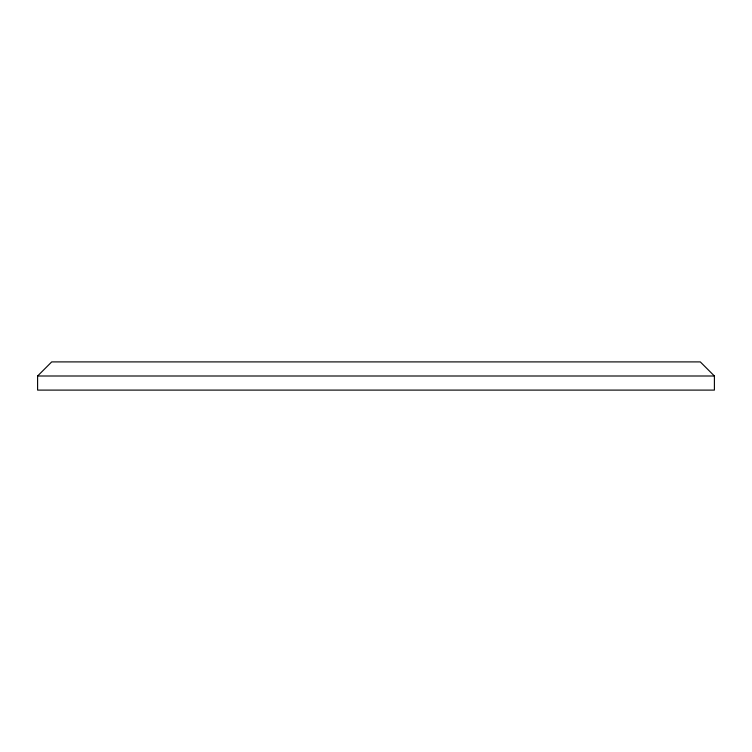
<?xml version="1.0" encoding="UTF-8"?>
<svg xmlns="http://www.w3.org/2000/svg" width="752" height="752" viewBox="0 0 752 752"><rect width="100%" height="100%" fill="white"/><g stroke="black" fill="none" stroke-linecap="round" stroke-linejoin="round"><path stroke-width="1.13" d="M37.6 376L51.7 361.9L700.3 361.9L714.4 376L714.4 390.1L37.6 390.1L37.6 376L714.4 376"/></g></svg>
